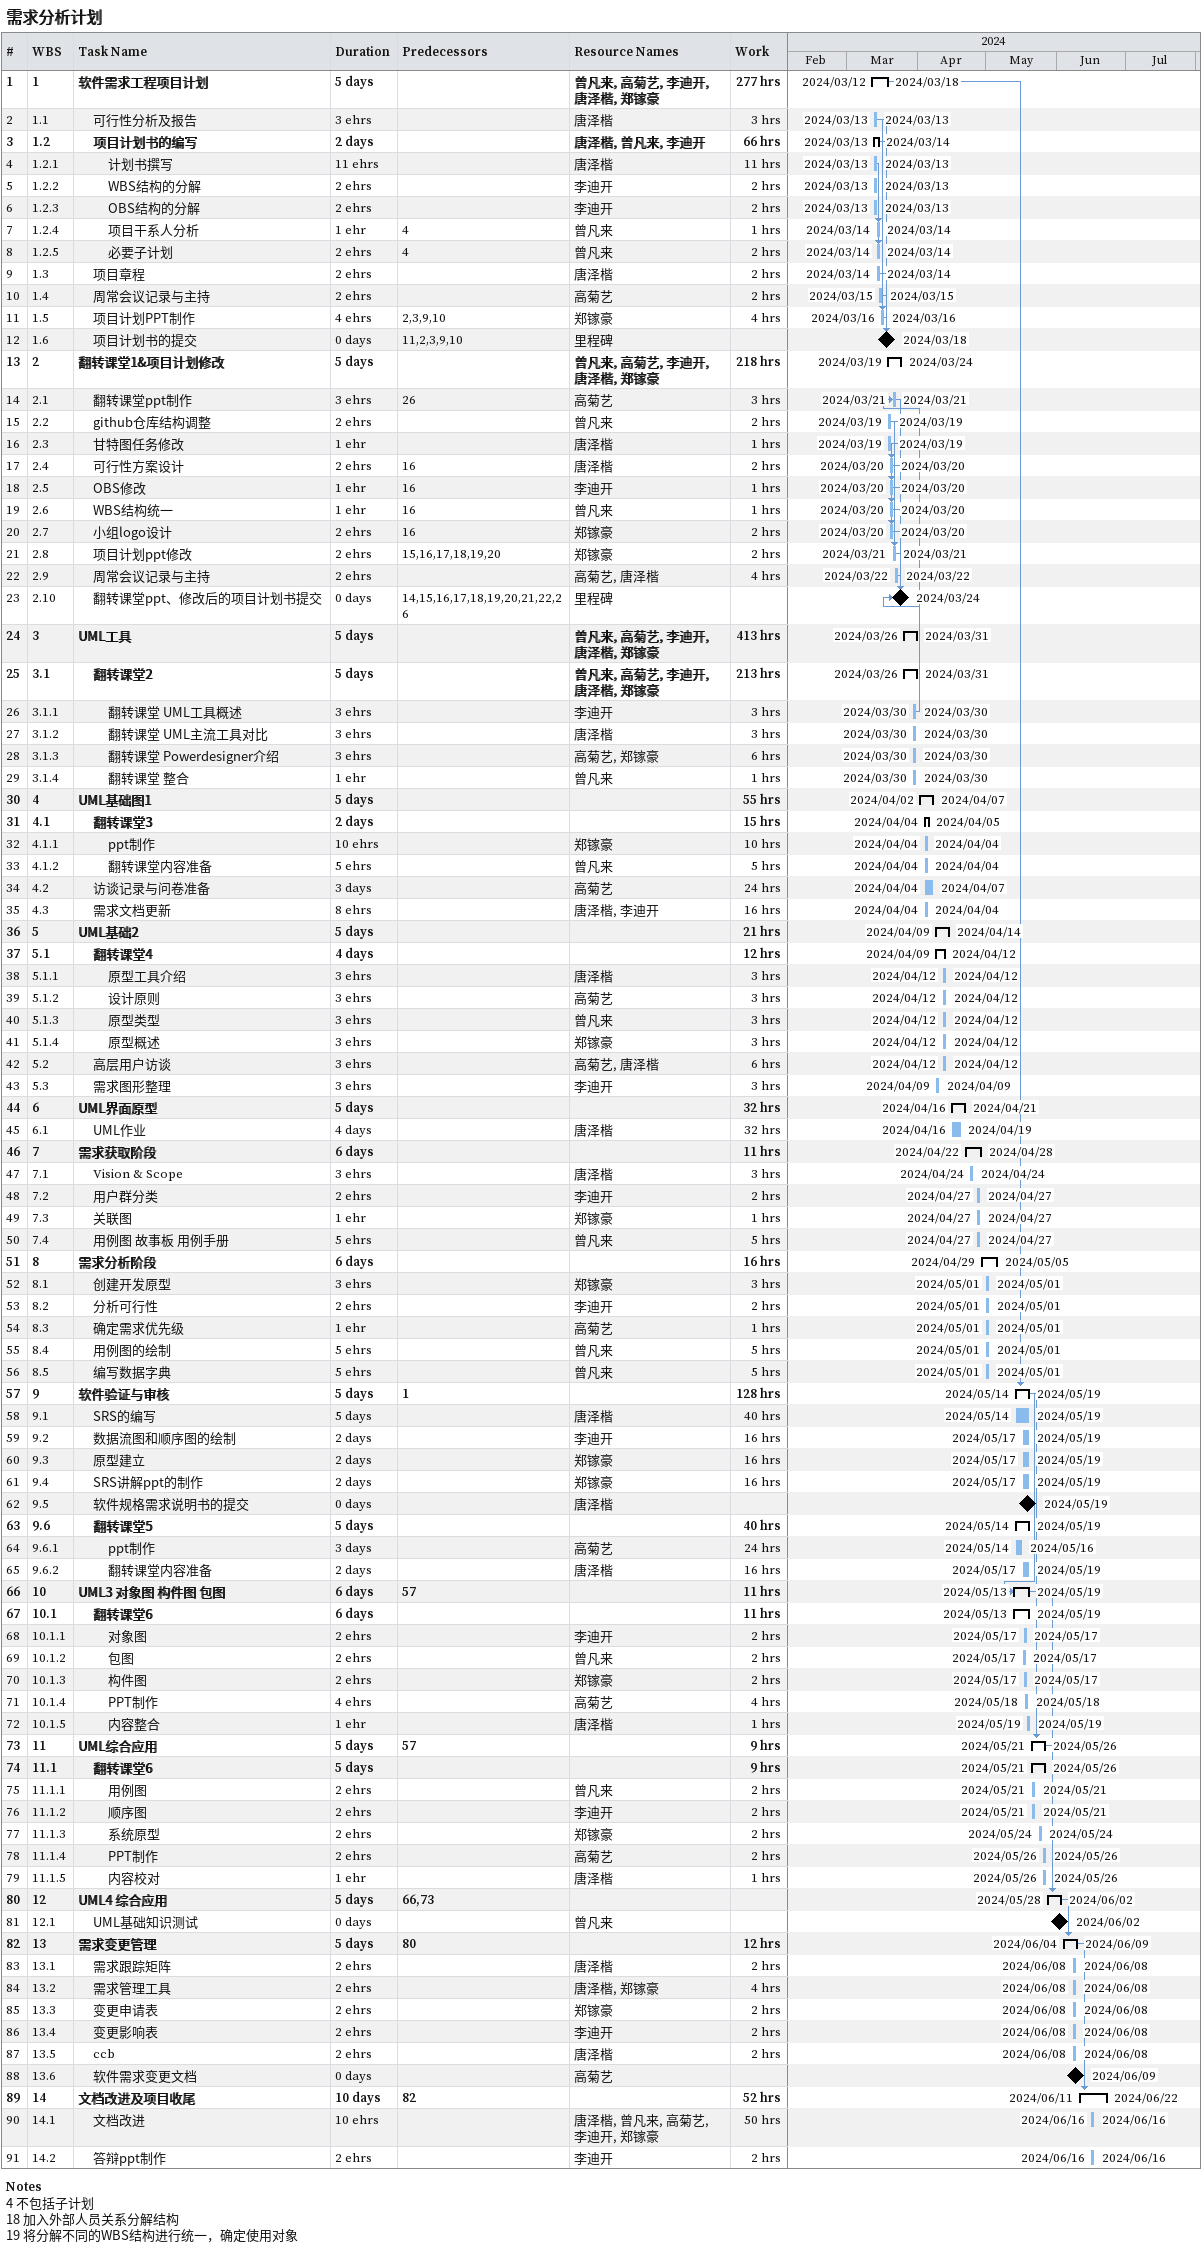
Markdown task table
需求分析计划

| ID | WBS | Task | Duration | Start | Finish | Predecessors | Resources | Work (h) |
|---|---|---|---|---|---|---|---|---|
| 1 | 1 | **软件需求工程项目计划** | 5d | 2024-03-12 | 2024-03-18 |  | 曾凡来, 高菊艺, 李迪开, 唐泽楷, 郑镓豪 | 277 |
| 2 | 1.1 | 可行性分析及报告 | 3eh | 2024-03-13 | 2024-03-13 |  | 唐泽楷 | 3 |
| 3 | 1.2 | **项目计划书的编写** | 2d | 2024-03-13 | 2024-03-14 |  | 唐泽楷, 曾凡来, 李迪开 | 66 |
| 4 | 1.2.1 | 计划书撰写 | 11eh | 2024-03-13 | 2024-03-13 |  | 唐泽楷 | 11 |
| 5 | 1.2.2 | WBS结构的分解 | 2eh | 2024-03-13 | 2024-03-13 |  | 李迪开 | 2 |
| 6 | 1.2.3 | OBS结构的分解 | 2eh | 2024-03-13 | 2024-03-13 |  | 李迪开 | 2 |
| 7 | 1.2.4 | 项目干系人分析 | 1eh | 2024-03-14 | 2024-03-14 | 4 | 曾凡来 | 1 |
| 8 | 1.2.5 | 必要子计划 | 2eh | 2024-03-14 | 2024-03-14 | 4 | 曾凡来 | 2 |
| 9 | 1.3 | 项目章程 | 2eh | 2024-03-14 | 2024-03-14 |  | 唐泽楷 | 2 |
| 10 | 1.4 | 周常会议记录与主持 | 2eh | 2024-03-15 | 2024-03-15 |  | 高菊艺 | 2 |
| 11 | 1.5 | 项目计划PPT制作 | 4eh | 2024-03-16 | 2024-03-16 | 2, 3, 9, 10 | 郑镓豪 | 4 |
| 12 | 1.6 | 项目计划书的提交 | 0d | 2024-03-18 | 2024-03-18 | 11, 2, 3, 9, 10 | 里程碑 |  |
| 13 | 2 | **翻转课堂1&项目计划修改** | 5d | 2024-03-19 | 2024-03-24 |  | 曾凡来, 高菊艺, 李迪开, 唐泽楷, 郑镓豪 | 218 |
| 14 | 2.1 | 翻转课堂ppt制作 | 3eh | 2024-03-21 | 2024-03-21 | 26 | 高菊艺 | 3 |
| 15 | 2.2 | github仓库结构调整 | 2eh | 2024-03-19 | 2024-03-19 |  | 曾凡来 | 2 |
| 16 | 2.3 | 甘特图任务修改 | 1eh | 2024-03-19 | 2024-03-19 |  | 唐泽楷 | 1 |
| 17 | 2.4 | 可行性方案设计 | 2eh | 2024-03-20 | 2024-03-20 | 16 | 唐泽楷 | 2 |
| 18 | 2.5 | OBS修改 | 1eh | 2024-03-20 | 2024-03-20 | 16 | 李迪开 | 1 |
| 19 | 2.6 | WBS结构统一 | 1eh | 2024-03-20 | 2024-03-20 | 16 | 曾凡来 | 1 |
| 20 | 2.7 | 小组logo设计 | 2eh | 2024-03-20 | 2024-03-20 | 16 | 郑镓豪 | 2 |
| 21 | 2.8 | 项目计划ppt修改 | 2eh | 2024-03-21 | 2024-03-21 | 15, 16, 17, 18, 19, 20 | 郑镓豪 | 2 |
| 22 | 2.9 | 周常会议记录与主持 | 2eh | 2024-03-22 | 2024-03-22 |  | 高菊艺, 唐泽楷 | 4 |
| 23 | 2.10 | 翻转课堂ppt、修改后的项目计划书提交 | 0d | 2024-03-24 | 2024-03-24 | 14, 15, 16, 17, 18, 19, 20, 21, 22, 26 | 里程碑 |  |
| 24 | 3 | **UML工具** | 5d | 2024-03-26 | 2024-03-31 |  | 曾凡来, 高菊艺, 李迪开, 唐泽楷, 郑镓豪 | 413 |
| 25 | 3.1 | **翻转课堂2** | 5d | 2024-03-26 | 2024-03-31 |  | 曾凡来, 高菊艺, 李迪开, 唐泽楷, 郑镓豪 | 213 |
| 26 | 3.1.1 | 翻转课堂 UML工具概述 | 3eh | 2024-03-30 | 2024-03-30 |  | 李迪开 | 3 |
| 27 | 3.1.2 | 翻转课堂 UML主流工具对比 | 3eh | 2024-03-30 | 2024-03-30 |  | 唐泽楷 | 3 |
| 28 | 3.1.3 | 翻转课堂 Powerdesigner介绍 | 3eh | 2024-03-30 | 2024-03-30 |  | 高菊艺, 郑镓豪 | 6 |
| 29 | 3.1.4 | 翻转课堂 整合 | 1eh | 2024-03-30 | 2024-03-30 |  | 曾凡来 | 1 |
| 30 | 4 | **UML基础图1** | 5d | 2024-04-02 | 2024-04-07 |  |  | 55 |
| 31 | 4.1 | **翻转课堂3** | 2d | 2024-04-04 | 2024-04-05 |  |  | 15 |
| 32 | 4.1.1 | ppt制作 | 10eh | 2024-04-04 | 2024-04-04 |  | 郑镓豪 | 10 |
| 33 | 4.1.2 | 翻转课堂内容准备 | 5eh | 2024-04-04 | 2024-04-04 |  | 曾凡来 | 5 |
| 34 | 4.2 | 访谈记录与问卷准备 | 3d | 2024-04-04 | 2024-04-07 |  | 高菊艺 | 24 |
| 35 | 4.3 | 需求文档更新 | 8eh | 2024-04-04 | 2024-04-04 |  | 唐泽楷, 李迪开 | 16 |
| 36 | 5 | **UML基础2** | 5d | 2024-04-09 | 2024-04-14 |  |  | 21 |
| 37 | 5.1 | **翻转课堂4** | 4d | 2024-04-09 | 2024-04-12 |  |  | 12 |
| 38 | 5.1.1 | 原型工具介绍 | 3eh | 2024-04-12 | 2024-04-12 |  | 唐泽楷 | 3 |
| 39 | 5.1.2 | 设计原则 | 3eh | 2024-04-12 | 2024-04-12 |  | 高菊艺 | 3 |
| 40 | 5.1.3 | 原型类型 | 3eh | 2024-04-12 | 2024-04-12 |  | 曾凡来 | 3 |
| 41 | 5.1.4 | 原型概述 | 3eh | 2024-04-12 | 2024-04-12 |  | 郑镓豪 | 3 |
| 42 | 5.2 | 高层用户访谈 | 3eh | 2024-04-12 | 2024-04-12 |  | 高菊艺, 唐泽楷 | 6 |
| 43 | 5.3 | 需求图形整理 | 3eh | 2024-04-09 | 2024-04-09 |  | 李迪开 | 3 |
| 44 | 6 | **UML界面原型** | 5d | 2024-04-16 | 2024-04-21 |  |  | 32 |
| 45 | 6.1 | UML作业 | 4d | 2024-04-16 | 2024-04-19 |  | 唐泽楷 | 32 |
| 46 | 7 | **需求获取阶段** | 6d | 2024-04-22 | 2024-04-28 |  |  | 11 |
| 47 | 7.1 | Vision & Scope | 3eh | 2024-04-24 | 2024-04-24 |  | 唐泽楷 | 3 |
| 48 | 7.2 | 用户群分类 | 2eh | 2024-04-27 | 2024-04-27 |  | 李迪开 | 2 |
| 49 | 7.3 | 关联图 | 1eh | 2024-04-27 | 2024-04-27 |  | 郑镓豪 | 1 |
| 50 | 7.4 | 用例图 故事板 用例手册 | 5eh | 2024-04-27 | 2024-04-27 |  | 曾凡来 | 5 |
| 51 | 8 | **需求分析阶段** | 6d | 2024-04-29 | 2024-05-05 |  |  | 16 |
| 52 | 8.1 | 创建开发原型 | 3eh | 2024-05-01 | 2024-05-01 |  | 郑镓豪 | 3 |
| 53 | 8.2 | 分析可行性 | 2eh | 2024-05-01 | 2024-05-01 |  | 李迪开 | 2 |
| 54 | 8.3 | 确定需求优先级 | 1eh | 2024-05-01 | 2024-05-01 |  | 高菊艺 | 1 |
| 55 | 8.4 | 用例图的绘制 | 5eh | 2024-05-01 | 2024-05-01 |  | 曾凡来 | 5 |
| 56 | 8.5 | 编写数据字典 | 5eh | 2024-05-01 | 2024-05-01 |  | 曾凡来 | 5 |
| 57 | 9 | **软件验证与审核** | 5d | 2024-05-14 | 2024-05-19 | 1 |  | 128 |
| 58 | 9.1 | SRS的编写 | 5d | 2024-05-14 | 2024-05-19 |  | 唐泽楷 | 40 |
| 59 | 9.2 | 数据流图和顺序图的绘制 | 2d | 2024-05-17 | 2024-05-19 |  | 李迪开 | 16 |
| 60 | 9.3 | 原型建立 | 2d | 2024-05-17 | 2024-05-19 |  | 郑镓豪 | 16 |
| 61 | 9.4 | SRS讲解ppt的制作 | 2d | 2024-05-17 | 2024-05-19 |  | 郑镓豪 | 16 |
| 62 | 9.5 | 软件规格需求说明书的提交 | 0d | 2024-05-19 | 2024-05-19 |  | 唐泽楷 |  |
| 63 | 9.6 | **翻转课堂5** | 5d | 2024-05-14 | 2024-05-19 |  |  | 40 |
| 64 | 9.6.1 | ppt制作 | 3d | 2024-05-14 | 2024-05-16 |  | 高菊艺 | 24 |
| 65 | 9.6.2 | 翻转课堂内容准备 | 2d | 2024-05-17 | 2024-05-19 |  | 唐泽楷 | 16 |
| 66 | 10 | **UML3 对象图 构件图 包图** | 6d | 2024-05-13 | 2024-05-19 | 57 |  | 11 |
| 67 | 10.1 | **翻转课堂6** | 6d | 2024-05-13 | 2024-05-19 |  |  | 11 |
| 68 | 10.1.1 | 对象图 | 2eh | 2024-05-17 | 2024-05-17 |  | 李迪开 | 2 |
| 69 | 10.1.2 | 包图 | 2eh | 2024-05-17 | 2024-05-17 |  | 曾凡来 | 2 |
| 70 | 10.1.3 | 构件图 | 2eh | 2024-05-17 | 2024-05-17 |  | 郑镓豪 | 2 |
| 71 | 10.1.4 | PPT制作 | 4eh | 2024-05-18 | 2024-05-18 |  | 高菊艺 | 4 |
| 72 | 10.1.5 | 内容整合 | 1eh | 2024-05-19 | 2024-05-19 |  | 唐泽楷 | 1 |
| 73 | 11 | **UML综合应用** | 5d | 2024-05-21 | 2024-05-26 | 57 |  | 9 |
| 74 | 11.1 | **翻转课堂6** | 5d | 2024-05-21 | 2024-05-26 |  |  | 9 |
| 75 | 11.1.1 | 用例图 | 2eh | 2024-05-21 | 2024-05-21 |  | 曾凡来 | 2 |
| 76 | 11.1.2 | 顺序图 | 2eh | 2024-05-21 | 2024-05-21 |  | 李迪开 | 2 |
| 77 | 11.1.3 | 系统原型 | 2eh | 2024-05-24 | 2024-05-24 |  | 郑镓豪 | 2 |
| 78 | 11.1.4 | PPT制作 | 2eh | 2024-05-26 | 2024-05-26 |  | 高菊艺 | 2 |
| 79 | 11.1.5 | 内容校对 | 1eh | 2024-05-26 | 2024-05-26 |  | 唐泽楷 | 1 |
| 80 | 12 | **UML4 综合应用** | 5d | 2024-05-28 | 2024-06-02 | 66, 73 |  |  |
| 81 | 12.1 | UML基础知识测试 | 0d | 2024-06-02 | 2024-06-02 |  | 曾凡来 |  |
| 82 | 13 | **需求变更管理** | 5d | 2024-06-04 | 2024-06-09 | 80 |  | 12 |
| 83 | 13.1 | 需求跟踪矩阵 | 2eh | 2024-06-08 | 2024-06-08 |  | 唐泽楷 | 2 |
| 84 | 13.2 | 需求管理工具 | 2eh | 2024-06-08 | 2024-06-08 |  | 唐泽楷, 郑镓豪 | 4 |
| 85 | 13.3 | 变更申请表 | 2eh | 2024-06-08 | 2024-06-08 |  | 郑镓豪 | 2 |
| 86 | 13.4 | 变更影响表 | 2eh | 2024-06-08 | 2024-06-08 |  | 李迪开 | 2 |
| 87 | 13.5 | ccb | 2eh | 2024-06-08 | 2024-06-08 |  | 唐泽楷 | 2 |
| 88 | 13.6 | 软件需求变更文档 | 0d | 2024-06-09 | 2024-06-09 |  | 高菊艺 |  |
| 89 | 14 | **文档改进及项目收尾** | 10d | 2024-06-11 | 2024-06-22 | 82 |  | 52 |
| 90 | 14.1 | 文档改进 | 10eh | 2024-06-16 | 2024-06-16 |  | 唐泽楷, 曾凡来, 高菊艺, 李迪开, 郑镓豪 | 50 |
| 91 | 14.2 | 答辩ppt制作 | 2eh | 2024-06-16 | 2024-06-16 |  | 李迪开 | 2 |

Notes
- 4: 不包括子计划
- 18: 加入外部人员关系分解结构
- 19: 将分解不同的WBS结构进行统一，确定使用对象
